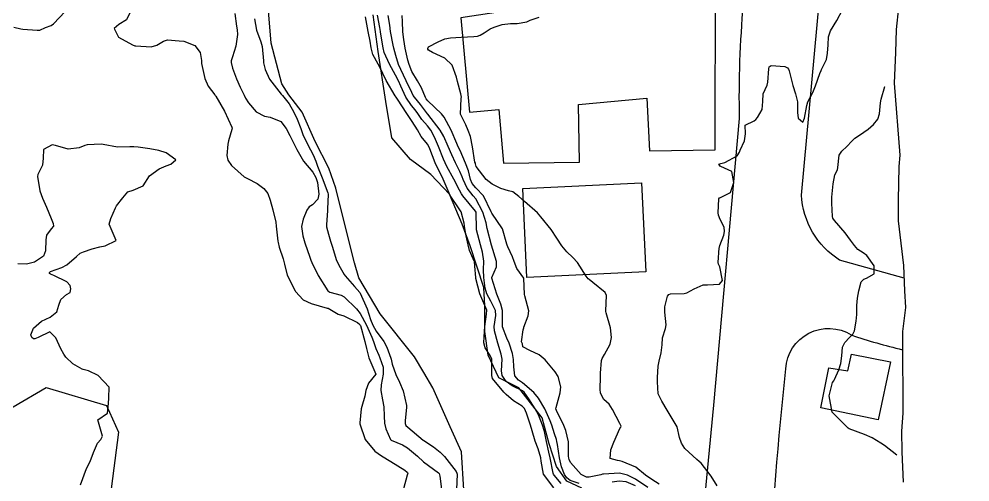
# Model space of a CAD drawing. Header units: metres. Extents: x 292545 to 299085, y 7450245 to 7463078.
# Drawn here: x 296215.7 to 296332.3, y 7456773.4 to 7456830.1 of the extents above; entities that cross this region are included whole.
import ezdxf

# ---------------------------------------------------------------- set-up
doc = ezdxf.new("R2010")
doc.units = ezdxf.units.M
for name, color, linetype in [('Area', 45, 'Continuous'), ('Curvas de Nivel 1m', 11, 'Continuous'), ('Curvas de Nivel 5m', 15, 'Continuous'), ('Edificações', 30, 'Continuous'), ('Hidrografia', 140, 'Continuous'), ('Vias Primárias', 230, 'Continuous')]:
    doc.layers.add(name, color=color, linetype=linetype)

msp = doc.modelspace()

# ---------------------------------------------------------------- linework, layer by layer
at = {"layer": 'Area'}
msp.add_polyline3d([(296323.77, 7456834.24, 674.05), (296323.2, 7456828.83, 678.1), (296323.11, 7456826, 678.7), (296322.97, 7456822.22, 681.62), (296323.65, 7456813.41, 671.37), (296323.54, 7456812.04, 671.34), (296323.46, 7456807.91, 671.2), (296323.45, 7456805.35, 671.26), (296324.1, 7456799.9, 671.15), (296324.23, 7456796.78, 671.3), (296324.34, 7456794.73, 671.34), (296323.97, 7456791.79, 671.28), (296323.97, 7456790.87, 671.34), (296324.01, 7456781.79, 673.8), (296323.93, 7456780.68, 671.42), (296323.85, 7456779.57, 671.43), (296323.89, 7456777.04, 670.78), (296324.07, 7456773.33, 670.6)], dxfattribs=at)
at = {"layer": 'Curvas de Nivel 1m', "flags": 128}
for points, elevation in [([(296215.05, 7456829.1), (296215.92, 7456828.89), (296216.15, 7456828.86), (296217.92, 7456828.72), (296218.24, 7456828.74), (296218.94, 7456829.05), (296219.65, 7456829.32), (296219.93, 7456829.51), (296221.35, 7456831.02)], 667), ([(296229.31, 7456830.93), (296228.87, 7456829.99), (296227.93, 7456829.42), (296227.34, 7456828.95), (296227.91, 7456827.89), (296229.6, 7456826.92), (296229.89, 7456826.82), (296230.01, 7456826.8), (296231.89, 7456826.7), (296232.59, 7456826.89), (296233.4, 7456827.37), (296233.9, 7456827.54), (296235.33, 7456827.43), (296235.9, 7456827.38), (296237.23, 7456826.84), (296237.88, 7456825.98), (296238.06, 7456825.01), (296238.05, 7456824.83), (296238.07, 7456824.63), (296238.49, 7456822.82), (296238.87, 7456821.85), (296239.68, 7456820.8), (296239.75, 7456820.73), (296239.82, 7456820.64), (296240.89, 7456818.79), (296241.77, 7456816.85), (296241.8, 7456816.78), (296241.81, 7456816.75), (296241.77, 7456816.57), (296241.37, 7456815.17), (296241.29, 7456814.78), (296241.16, 7456813.37), (296241.28, 7456812.78), (296241.72, 7456812.13), (296243.3, 7456810.76), (296243.7, 7456810.54), (296244.88, 7456809.92), (296245.69, 7456809.32), (296246.18, 7456808.73), (296246.49, 7456807.9), (296246.82, 7456806.72), (296247.16, 7456805.19), (296247.23, 7456804.71), (296247.43, 7456802.89), (296247.46, 7456802.71), (296247.6, 7456802.15), (296248.06, 7456800.71), (296248.23, 7456800.05), (296248.57, 7456798.7), (296249.53, 7456796.77), (296249.58, 7456796.69), (296250.53, 7456795.68), (296251.52, 7456795.22), (296253.48, 7456794.68), (296253.51, 7456794.66), (296253.53, 7456794.66), (296253.58, 7456794.64), (296254.82, 7456793.93), (296255.5, 7456793.71), (296257.2, 7456792.89), (296257.49, 7456792.65), (296257.53, 7456792.59), (296257.56, 7456792.52), (296258.1, 7456790.58), (296258.3, 7456789.73), (296258.59, 7456788.58), (296259.42, 7456786.57), (296258.52, 7456785.47), (296258.2, 7456784.58), (296258.08, 7456783.89), (296257.71, 7456782.59), (296257.64, 7456782.31), (296257.46, 7456780.59), (296257.46, 7456780.47), (296258.12, 7456778.58), (296259.31, 7456777.12), (296260.11, 7456776.56), (296261.29, 7456775.87), (296262.98, 7456774.82), (296263.27, 7456774.56), (296263.31, 7456774.52), (296263.37, 7456774.43), (296263.27, 7456774.21), (296262.82, 7456772.53)], 667), ([(296242.15, 7456830.78), (296242.37, 7456829.21), (296242.44, 7456828.77), (296242.49, 7456828.2), (296242.29, 7456826.77), (296241.88, 7456825.48), (296241.69, 7456824.96), (296241.68, 7456824.78), (296241.86, 7456824.07), (296242.35, 7456822.77), (296242.8, 7456821.73), (296243.28, 7456820.76), (296243.47, 7456820.4), (296243.81, 7456819.81), (296244.78, 7456818.74), (296245.79, 7456818.2), (296246.46, 7456818.06), (296247.79, 7456817.54), (296248.46, 7456816.7), (296248.88, 7456815.81), (296249.46, 7456814.68), (296249.74, 7456814.1), (296250.58, 7456812.67), (296251.71, 7456811.31), (296252.09, 7456810.66), (296252.28, 7456810.08), (296252.45, 7456808.65), (296252.33, 7456808), (296251.66, 7456807.32), (296251.25, 7456807.07), (296250.96, 7456806.67), (296250.52, 7456805.56), (296250.34, 7456804.68), (296250.48, 7456803.53), (296250.72, 7456802.67), (296251.33, 7456800.93), (296251.42, 7456800.66), (296251.47, 7456800.55), (296251.58, 7456800.26), (296252.36, 7456798.65), (296253.54, 7456796.8), (296253.8, 7456796.64), (296255.17, 7456796.26), (296255.53, 7456796.06), (296257.08, 7456794.59), (296257.51, 7456794.02), (296258.29, 7456792.58), (296258.94, 7456791.11), (296259.14, 7456790.57), (296259.45, 7456789.7), (296259.79, 7456788.91), (296259.94, 7456788.56), (296260.32, 7456787.44), (296260.34, 7456786.56), (296260.09, 7456785.25), (296260.05, 7456784.56), (296260.25, 7456783.42), (296260.4, 7456782.55), (296260.47, 7456781.44), (296260.49, 7456780.55), (296260.64, 7456779.85), (296261.23, 7456778.55), (296261.32, 7456778.48), (296262.69, 7456777.9), (296263.31, 7456777.54), (296264.52, 7456776.51), (296265.29, 7456775.82), (296267.13, 7456774.47), (296267.2, 7456774.39), (296267.27, 7456774.07), (296267.47, 7456772.47)], 666), ([(296282.14, 7456773.18), (296281.27, 7456774.2), (296281.2, 7456774.31), (296281.17, 7456774.42), (296280.78, 7456776.32), (296280.62, 7456777), (296280.34, 7456778.32), (296280.11, 7456779.55), (296279.88, 7456780.32), (296279.36, 7456781.57), (296278.95, 7456782.33), (296278.18, 7456783.55), (296277.6, 7456784.35), (296277.39, 7456784.51), (296276.16, 7456785.13), (296275.41, 7456785.69), (296274.91, 7456786.39), (296274.82, 7456786.99), (296274.92, 7456788.39), (296274.81, 7456789.03), (296274.39, 7456790.39), (296273.98, 7456791.9), (296273.93, 7456792.4), (296274.12, 7456793.78), (296274.08, 7456794.39), (296273.52, 7456795.51), (296273.04, 7456796.4), (296272.83, 7456797.12), (296272.65, 7456798.41), (296272.64, 7456799.34), (296272.67, 7456800.41), (296272.49, 7456801.51), (296272.25, 7456802.41), (296271.79, 7456804.26), (296271.77, 7456804.42), (296271.74, 7456806.33), (296271.72, 7456806.42), (296271.65, 7456806.53), (296270.08, 7456808.44), (296269.92, 7456808.68), (296269.69, 7456809.11), (296268.99, 7456810.46), (296268.15, 7456812.03), (296267.93, 7456812.47), (296267.73, 7456812.93), (296267.1, 7456814.48), (296266.62, 7456815.63), (296266.19, 7456816.49), (296265.78, 7456817), (296265.06, 7456817.77), (296264.57, 7456818.51), (296264.26, 7456818.96), (296263.81, 7456819.49), (296263.1, 7456820.53), (296262.51, 7456821.86), (296262.23, 7456822.54), (296261.85, 7456823.23), (296261.1, 7456824.55), (296260.46, 7456825.98), (296260.31, 7456826.56), (296260, 7456828.47), (296259.99, 7456828.56), (296259.92, 7456829.07), (296259.65, 7456830.56)], 666), ([(296284.36, 7456773.17), (296283.27, 7456773.55), (296282.86, 7456773.87), (296282.57, 7456774.29), (296282.2, 7456775.21), (296281.94, 7456776.3), (296281.68, 7456777.95), (296281.63, 7456778.31), (296281.58, 7456778.56), (296281.33, 7456779.26), (296281, 7456780.31), (296280.8, 7456780.87), (296280.13, 7456782.32), (296279.39, 7456783.62), (296278.8, 7456784.34), (296277.4, 7456785.5), (296276.9, 7456785.85), (296276.45, 7456786.36), (296276.34, 7456787.46), (296276.32, 7456788.37), (296276.2, 7456789.12), (296275.77, 7456790.38), (296275.47, 7456791), (296274.95, 7456792.39), (296274.94, 7456792.95), (296274.96, 7456794.39), (296274.76, 7456795.15), (296274.26, 7456796.39), (296273.64, 7456798.33), (296273.64, 7456798.4), (296274.23, 7456799.74), (296274.21, 7456800.39), (296273.6, 7456802.4), (296273.08, 7456804.41), (296272.95, 7456805.1), (296272.54, 7456806.41), (296271.68, 7456808.05), (296271.38, 7456808.42), (296270.63, 7456809.37), (296270.12, 7456810.44), (296270.01, 7456810.75), (296269.71, 7456811.43), (296269.19, 7456812.46), (296268.74, 7456813.46), (296268.3, 7456814.46), (296267.77, 7456815.7), (296267.32, 7456816.47), (296265.79, 7456818.45), (296265.78, 7456818.48), (296264.92, 7456819.61), (296264.17, 7456820.51), (296264.02, 7456820.71), (296263.83, 7456821.08), (296263.14, 7456822.53), (296262.49, 7456823.91), (296262.23, 7456824.54), (296261.88, 7456825.64), (296261.62, 7456826.54), (296261.54, 7456826.9), (296261.24, 7456828.55), (296261.13, 7456829.35), (296260.96, 7456830.55)], 667), ([(296292.78, 7456772.66), (296291.27, 7456773.69), (296290.27, 7456774.2), (296289.28, 7456774.43), (296287.34, 7456774.3), (296287.27, 7456774.3), (296287.21, 7456774.3), (296287, 7456774.24), (296285.59, 7456773.94), (296285.27, 7456773.95), (296284.6, 7456774.27), (296283.29, 7456775.73), (296283.11, 7456776.1), (296283.07, 7456776.28), (296283.05, 7456776.53), (296283.05, 7456778.28), (296282.73, 7456779.68), (296282.46, 7456780.29), (296281.56, 7456782.11), (296281.51, 7456782.31), (296281.55, 7456782.48), (296282.03, 7456784.3), (296282.11, 7456785.01), (296281.76, 7456786.3), (296281.42, 7456786.87), (296280.2, 7456788.32), (296279.45, 7456788.93), (296278.31, 7456789.49), (296277.46, 7456789.91), (296277.39, 7456790.28), (296277.36, 7456790.35), (296277.27, 7456790.55), (296277.49, 7456792), (296277.57, 7456792.27), (296277.59, 7456792.35), (296278.12, 7456793.73), (296278.18, 7456794.34), (296277.69, 7456796.19), (296277.65, 7456796.35), (296277.56, 7456798.35), (296276.72, 7456799.51), (296276.4, 7456800.37), (296276.18, 7456800.97), (296275.6, 7456802.17), (296275.52, 7456802.38), (296275.49, 7456802.5), (296274.95, 7456804.39), (296273.65, 7456806.3), (296273.61, 7456806.4), (296273.57, 7456806.48), (296272.62, 7456808.41), (296271.69, 7456809.42), (296271.22, 7456809.95), (296271.02, 7456810.43), (296270.77, 7456811.49), (296270.43, 7456812.44), (296269.75, 7456813.97), (296269.54, 7456814.45), (296269.38, 7456814.83), (296268.65, 7456816.46), (296267.79, 7456818.06), (296267.46, 7456818.47), (296265.82, 7456820.08), (296265.62, 7456820.3), (296265.51, 7456820.49), (296265.01, 7456821.68), (296264.52, 7456822.51), (296263.86, 7456823.65), (296263.51, 7456824.52), (296263.36, 7456825.04), (296263.02, 7456826.53), (296262.85, 7456827.59), (296262.76, 7456828.53), (296262.68, 7456829.79), (296262.65, 7456830.53)], 668), ([(296294.18, 7456773.08), (296293.27, 7456773.68), (296292.5, 7456774.18), (296291.28, 7456775.18), (296289.63, 7456775.87), (296289.29, 7456775.95), (296289.07, 7456775.99), (296288.16, 7456776.23), (296288.24, 7456777.3), (296288.62, 7456778.22), (296289.34, 7456779.9), (296289.46, 7456780.09), (296289.49, 7456780.21), (296289.35, 7456780.54), (296288.44, 7456782.22), (296288.04, 7456782.89), (296287.39, 7456783.48), (296286.95, 7456784.24), (296286.91, 7456784.73), (296286.95, 7456786.24), (296286.96, 7456786.7), (296287.11, 7456788.24), (296287.18, 7456788.5), (296287.45, 7456788.97), (296288.14, 7456790.23), (296288.32, 7456791.08), (296288.19, 7456792.23), (296287.68, 7456794.07), (296287.63, 7456794.24), (296287.62, 7456794.35), (296287.71, 7456796.23), (296287.54, 7456796.56), (296286.02, 7456797.79), (296285.56, 7456798.16), (296285.47, 7456798.26), (296285.23, 7456798.6), (296284.15, 7456800.27), (296283.59, 7456800.86), (296282.86, 7456801.56), (296282.23, 7456802.3), (296281.62, 7456803.26), (296280.92, 7456804.32), (296279.65, 7456805.87), (296279.23, 7456806.33), (296277.67, 7456807.74), (296276.97, 7456808.36), (296276.23, 7456808.91), (296275.69, 7456809.03), (296274.77, 7456809.31), (296273.7, 7456809.87), (296272.94, 7456810.41), (296271.72, 7456812.02), (296271.65, 7456812.35), (296271.63, 7456812.42), (296271.57, 7456812.57), (296271.28, 7456814.43), (296271.03, 7456815.69), (296270.75, 7456816.44), (296270.46, 7456817.12), (296269.79, 7456818.45), (296269.9, 7456820.37), (296269.91, 7456820.45), (296269.92, 7456820.54), (296269.83, 7456820.92), (296269.43, 7456822.45), (296269.32, 7456822.99), (296268.8, 7456824.46), (296267.88, 7456825.29), (296266.36, 7456826.01), (296265.89, 7456826.29), (296265.81, 7456826.41), (296265.79, 7456826.49), (296265.89, 7456826.7), (296267.06, 7456827.32), (296267.9, 7456827.67), (296268.57, 7456827.8), (296269.91, 7456827.89), (296271.44, 7456827.95), (296271.91, 7456828.01), (296272.22, 7456828.11), (296272.73, 7456828.41), (296273.44, 7456828.88), (296273.92, 7456829.09), (296274.91, 7456829.41), (296275.93, 7456829.55), (296276.76, 7456829.54), (296277.93, 7456829.74), (296278.35, 7456829.94), (296279.47, 7456830.33)], 669), ([(296323.3, 7456776.64), (296321.77, 7456777.83), (296321.33, 7456778.13), (296320.25, 7456778.76), (296319.34, 7456779.16), (296317.44, 7456779.88), (296317.34, 7456779.95), (296315.36, 7456781.9), (296315, 7456783.91), (296315.41, 7456785.56), (296315.55, 7456785.76), (296315.66, 7456785.9), (296316.19, 7456787.12), (296316.42, 7456787.89), (296316.53, 7456788.81), (296316.62, 7456789.89), (296316.9, 7456790.46), (296317.47, 7456791.05), (296317.89, 7456791.46), (296318.1, 7456791.87), (296318.32, 7456793.05), (296318.39, 7456793.87), (296318.39, 7456795), (296318.46, 7456795.87), (296318.63, 7456796.78), (296318.92, 7456797.87), (296319.23, 7456798.2), (296319.56, 7456798.32), (296320.53, 7456798.88), (296320.5, 7456799.84), (296319.6, 7456801.12), (296319.17, 7456801.43), (296318.5, 7456801.87), (296318.1, 7456802.36), (296317.61, 7456803.01), (296316.95, 7456803.89), (296315.65, 7456805.42), (296315.46, 7456805.71), (296315.42, 7456805.9), (296315.31, 7456807.55), (296315.31, 7456807.91), (296315.34, 7456808.25), (296315.48, 7456809.9), (296315.71, 7456811), (296316, 7456811.61), (296316.07, 7456811.9), (296316.23, 7456813.41), (296316.53, 7456813.89), (296317.17, 7456814.47), (296317.76, 7456815.11), (296318.15, 7456815.49), (296318.73, 7456815.87), (296319.78, 7456816.61), (296320.45, 7456817.18), (296320.98, 7456817.84), (296321.18, 7456818.46), (296321.29, 7456819.84), (296321.38, 7456820.28), (296321.84, 7456821.83), (296321.84, 7456821.83)], 671), ([(296223.25, 7456773), (296223.97, 7456774.99), (296224.42, 7456775.85), (296224.82, 7456776.98), (296225.31, 7456778.13), (296225.71, 7456778.58), (296225.93, 7456778.96), (296225.35, 7456780.97), (296226.54, 7456781.78), (296226.68, 7456782.96), (296226.69, 7456783.65), (296226.73, 7456784.96), (296225.41, 7456786.39), (296224.2, 7456786.99), (296223.56, 7456787.14), (296223.42, 7456787.18), (296222.28, 7456787.85), (296221.44, 7456788.67), (296221.18, 7456789.02), (296220.81, 7456789.66), (296220.2, 7456791.03), (296219.48, 7456791.77), (296218.04, 7456791.06), (296217.65, 7456790.89), (296217.47, 7456790.92), (296217.28, 7456791.07), (296217.15, 7456791.4), (296217.48, 7456792.22), (296218.47, 7456793.06), (296219.5, 7456793.54), (296220.33, 7456794.2), (296220.58, 7456795.03), (296220.81, 7456795.74), (296221.53, 7456796.32), (296221.97, 7456796.58), (296222.03, 7456797.01), (296221.97, 7456797.43), (296221.55, 7456797.88), (296219.95, 7456798.65), (296219.56, 7456798.83), (296219.43, 7456798.91), (296219.44, 7456799.04), (296219.56, 7456799.17), (296220.95, 7456799.64), (296221.57, 7456799.96), (296222.75, 7456801), (296223.19, 7456801.39), (296223.59, 7456801.58), (296224.66, 7456801.92), (296225.6, 7456802.17), (296226.26, 7456802.3), (296227.61, 7456802.95), (296226.75, 7456804.96), (296226.95, 7456805.65), (296227.53, 7456806.95), (296227.56, 7456807.04), (296227.66, 7456807.21), (296228.41, 7456808.2), (296229.05, 7456808.93), (296229.69, 7456809.14), (296230.93, 7456809.66), (296231.7, 7456810.9), (296232.87, 7456811.73), (296233.72, 7456812.09), (296234.3, 7456812.29), (296234.91, 7456812.86), (296233.74, 7456813.68), (296232.85, 7456813.99), (296231.75, 7456814.19), (296230.28, 7456814.38), (296229.75, 7456814.45), (296229.27, 7456814.45), (296227.75, 7456814.38), (296226.01, 7456814.71), (296225.75, 7456814.75), (296224.05, 7456814.69), (296223.75, 7456814.61), (296223.05, 7456814.3), (296221.74, 7456814.16), (296220.17, 7456814.61), (296219.75, 7456814.69), (296218.69, 7456814.1), (296218.65, 7456813.05), (296218.58, 7456812.19), (296218, 7456811.06), (296217.96, 7456810.8), (296218.26, 7456809.05), (296218.58, 7456808.15), (296219.06, 7456807.05), (296219.64, 7456805.66), (296219.89, 7456805.04), (296219.94, 7456804.73), (296219.63, 7456804.37), (296219.07, 7456803.59), (296218.97, 7456803.05), (296218.95, 7456801.69), (296218.69, 7456801.05), (296217.58, 7456800.31), (296216.61, 7456800.04), (296215.57, 7456800.09)], 667), ([(296291.26, 7456772.9), (296290.11, 7456773.36), (296289.27, 7456773.45), (296288.39, 7456773.35)], 667)]:
    msp.add_lwpolyline(points, dxfattribs=dict(at, elevation=elevation))
at = {"layer": 'Curvas de Nivel 5m', "flags": 128}
for points, elevation in [([(296301.26, 7456772.9), (296300.54, 7456774.08), (296299.29, 7456775.67), (296299.08, 7456775.88), (296298.79, 7456776.1), (296297.31, 7456777.45), (296296.89, 7456778.12), (296296.66, 7456778.8), (296296.37, 7456780.13), (296295.37, 7456781.76), (296295.16, 7456782.14), (296294.48, 7456783.25), (296294.02, 7456784.15), (296293.95, 7456785.62), (296293.96, 7456786.15), (296294.04, 7456787.55), (296294.14, 7456788.15), (296294.4, 7456789.2), (296294.53, 7456790.15), (296294.58, 7456791.04), (296294.94, 7456792.15), (296295.03, 7456792.61), (296294.86, 7456794.15), (296294.86, 7456794.81), (296295.2, 7456796.14), (296295.34, 7456796.34), (296295.54, 7456796.42), (296297.22, 7456796.44), (296297.54, 7456796.53), (296298.46, 7456797.02), (296299.55, 7456797.51), (296300.09, 7456797.54), (296301.55, 7456797.6), (296301.92, 7456798.06), (296301.58, 7456799.71), (296301.43, 7456800.07), (296301.39, 7456800.27), (296301.51, 7456802.07), (296301.54, 7456802.14), (296301.61, 7456802.35), (296302.07, 7456803.62), (296302.18, 7456804.06), (296302.14, 7456804.57), (296301.65, 7456805.54), (296301.44, 7456806.07), (296301.4, 7456806.33), (296301.47, 7456808.07), (296301.57, 7456808.18), (296301.68, 7456808.22), (296302.91, 7456808.83), (296303.33, 7456810.05), (296303.07, 7456811.4), (296301.72, 7456812.02), (296301.63, 7456812.07), (296301.49, 7456812.31), (296301.73, 7456812.4), (296302.19, 7456812.53), (296303.74, 7456813.32), (296303.99, 7456813.79), (296304.07, 7456814.04), (296304.62, 7456815.17), (296304.75, 7456816.03), (296304.71, 7456817.1), (296305.79, 7456817.61), (296306.02, 7456817.78), (296306.21, 7456818.02), (296306.79, 7456819.02), (296306.88, 7456820.01), (296306.9, 7456820.94), (296307.38, 7456822), (296307.5, 7456822.35), (296307.59, 7456824), (296307.64, 7456824.23), (296307.87, 7456824.42), (296309.57, 7456824.27), (296309.87, 7456824.13), (296310, 7456823.97), (296310.1, 7456823.73), (296310.54, 7456821.96), (296310.86, 7456820.93), (296311.11, 7456819.96), (296311.12, 7456818.64), (296311.18, 7456817.96), (296311.79, 7456817.45), (296311.99, 7456817.95), (296312.24, 7456819.52), (296312.39, 7456819.94), (296313.01, 7456821.1), (296313.34, 7456821.93), (296313.86, 7456823.43), (296314, 7456823.78), (296314.07, 7456823.92), (296314.66, 7456825.13), (296314.8, 7456825.91), (296314.87, 7456826.94), (296314.93, 7456827.91), (296315.16, 7456828.66), (296315.93, 7456829.9), (296316.64, 7456831.21)], 670), ([(296244.57, 7456830.11), (296244.81, 7456828.74), (296245.32, 7456827.32), (296245.49, 7456826.73), (296245.65, 7456824.96), (296245.68, 7456824.73), (296245.86, 7456823.93), (296246.4, 7456822.72), (296247.82, 7456820.89), (296247.92, 7456820.8), (296248, 7456820.71), (296248.81, 7456819.69), (296249.4, 7456818.69), (296249.79, 7456817.83), (296250.24, 7456816.68), (296250.5, 7456815.94), (296251.08, 7456814.67), (296251.73, 7456813.44), (296252.09, 7456812.66), (296252.3, 7456812.07), (296252.85, 7456810.65), (296253.54, 7456808.79), (296253.57, 7456808.64), (296253.51, 7456806.78), (296253.51, 7456806.64), (296253.39, 7456804.89), (296253.4, 7456804.64), (296253.62, 7456803.75), (296253.87, 7456802.89), (296253.94, 7456802.64), (296254.1, 7456802.14), (296254.55, 7456800.63), (296254.88, 7456799.92), (296255.56, 7456798.78), (296255.69, 7456798.61), (296256.83, 7456797.31), (296257.48, 7456796.59), (296257.53, 7456796.51), (296258.35, 7456794.58), (296258.78, 7456793.29), (296259.07, 7456792.57), (296259.48, 7456791.84), (296260.4, 7456790.56), (296260.78, 7456789.87), (296261.29, 7456788.54), (296261.32, 7456788.42), (296261.43, 7456787.78), (296261.87, 7456786.54), (296262.35, 7456785.58), (296262.78, 7456784.53), (296263.18, 7456782.72), (296263.19, 7456782.52), (296263.01, 7456780.86), (296263.01, 7456780.52), (296263.11, 7456780.29), (296263.34, 7456780.07), (296265.25, 7456778.5), (296265.32, 7456778.45), (296266.48, 7456777.65), (296267.31, 7456777), (296267.84, 7456776.46), (296269.28, 7456774.65), (296269.38, 7456774.45), (296269.4, 7456774.32), (296269.3, 7456772.45)], 665), ([(296281.26, 7456772.63), (296279.98, 7456774.32), (296279.69, 7456775.92), (296279.64, 7456776.33), (296279.31, 7456777.4), (296278.98, 7456778.34), (296278.6, 7456779.61), (296278.4, 7456780.34), (296277.91, 7456781.79), (296277.64, 7456782.35), (296277.38, 7456782.65), (296276.32, 7456783.3), (296275.39, 7456784.07), (296275.11, 7456784.38), (296273.75, 7456786.05), (296273.64, 7456786.4), (296273.65, 7456788.19), (296273.64, 7456788.4), (296273.45, 7456788.87), (296272.84, 7456789.79), (296272.68, 7456790.41), (296272.72, 7456791.16), (296272.79, 7456792.41), (296273.01, 7456793.91), (296273.03, 7456794.4), (296272.66, 7456795.27), (296272.16, 7456796.41), (296271.68, 7456798.3), (296271.67, 7456798.42), (296271.58, 7456799.8), (296271.52, 7456800.36), (296271.5, 7456800.42), (296270.91, 7456801.74), (296270.73, 7456802.43), (296270.52, 7456803.54), (296270.36, 7456804.44), (296270.26, 7456805.06), (296269.89, 7456806.45), (296269.66, 7456806.83), (296268.53, 7456808.46), (296267.7, 7456810.47), (296266.69, 7456812.48), (296266.04, 7456814.2), (296265.93, 7456814.49), (296265.76, 7456814.78), (296264.98, 7456815.71), (296264.54, 7456816.51), (296264.25, 7456816.98), (296263.79, 7456817.66), (296263.22, 7456818.53), (296262.07, 7456820.29), (296261.91, 7456820.54), (296261.82, 7456820.68), (296260.69, 7456822.55), (296259.87, 7456824.28), (296259.73, 7456824.56), (296259.08, 7456825.77), (296258.86, 7456826.58), (296258.72, 7456827.4), (296258.49, 7456828.58), (296258.15, 7456830.38)], 665)]:
    msp.add_lwpolyline(points, dxfattribs=dict(at, elevation=elevation))
at = {"layer": 'Edificações'}
for points in [[(296281.75, 7456832.06), (296269.85, 7456830.23), (296270.9, 7456818.67), (296274.5, 7456818.99), (296275.09, 7456812.44), (296284.38, 7456812.56), (296284.29, 7456819.62), (296292.65, 7456820.38), (296292.96, 7456813.96), (296301.01, 7456814.08), (296301.06, 7456835.09), (296298.66, 7456834.91), (296297.36, 7456843.39), (296285.49, 7456841.58), (296286.87, 7456832.56)], [(296277.43, 7456809.31), (296292, 7456810.01), (296292.53, 7456799.1), (296277.96, 7456798.4)], [(296322.51, 7456788.09), (296321.01, 7456780.97), (296313.96, 7456782.46), (296314.96, 7456787.35), (296317.3, 7456786.97), (296317.72, 7456789.02)]]:
    msp.add_lwpolyline(points, close=True, dxfattribs=at)
at = {"layer": 'Hidrografia'}
for points in [[(296270.2, 7456772.39), (296269.92, 7456777.04), (296268.56, 7456780.1), (296266.42, 7456784.88), (296265.32, 7456786.79), (296264.18, 7456788.71), (296259.95, 7456793.96), (296257.35, 7456798.36), (296256.81, 7456800.2), (296256.1, 7456803.12), (296254.53, 7456809.36), (296253.66, 7456811.8), (296251.98, 7456815.1), (296250.4, 7456818.69), (296248.78, 7456820.81), (296247.91, 7456822.16), (296246.61, 7456827.15), (296246.28, 7456831.1)], [(296284.69, 7456772.6), (296282.83, 7456773.47), (296281.59, 7456775.26), (296280.66, 7456778.05), (296279.8, 7456781.2), (296276.94, 7456784.88), (296274.52, 7456786.12), (296273.22, 7456788.9), (296272.79, 7456791.81), (296272.79, 7456794.96), (296272.67, 7456797.19), (296270.99, 7456802.31), (296270, 7456804.97), (296268.45, 7456808.62), (296266.16, 7456811.03), (296263.68, 7456812.89), (296261.39, 7456815.55), (296260.64, 7456820), (296259.71, 7456826.1), (296259.09, 7456830.61)], [(296210.89, 7456780.21), (296219.03, 7456784.94), (296226.43, 7456782.72), (296227.91, 7456779.47), (296226.43, 7456768.1), (296221.1, 7456754.06), (296205.26, 7456729.42)]]:
    msp.add_lwpolyline(points, dxfattribs=at)
at = {"layer": 'Vias Primárias'}
for points, elevation in [([(296326.82, 7456960.38), (296319.48, 7456944.28, 0.060759), (296313.86, 7456926.52, 0.025093), (296309.54, 7456894.66, 0.024024), (296308.59, 7456868.63, 0.016846), (296306.46, 7456845.85, 0.054326), (296303.97, 7456817.91), (296300.82, 7456782.79), (296297.82, 7456751.8, -0.003403), (296291.88, 7456727.17, 0.024045), (296280.45, 7456693.6, 0.007412), (296263.35, 7456644.93, 0.10026), (296246.22, 7456572.3, 0.110913), (296261.44, 7456520.1, 0.101216), (296311.28, 7456471.8, -0.031982), (296332.26, 7456455.3, 16.059143)], 670.96), ([(296324.17, 7456798.34), (296316.26, 7456800.55, -0.24088), (296311.59, 7456808.53), (296315.74, 7456853.42, -0.287746), (296323.29, 7456859.05, -3.47836)], 671.22), ([(296326.65, 7456653.47), (296291.01, 7456663.35, -0.39013), (296283.1, 7456676.07), (296291.64, 7456700.73), (296301.04, 7456728.51, 0.065542), (296307.48, 7456761.05, -0.009866), (296309.69, 7456787.22, -0.571676), (296317.71, 7456791.38, 0.025522), (296323.98, 7456789.57, -0.841734)], 678.49)]:
    msp.add_lwpolyline(points, format="xyb", dxfattribs=dict(at, elevation=elevation))

doc.saveas('drawing.dxf')
